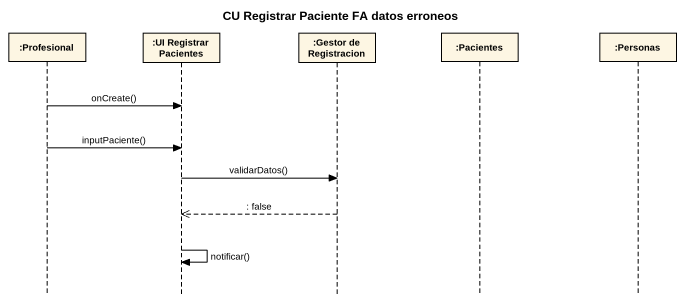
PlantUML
@startuml
title CU Registrar Paciente FA datos erroneos
hide footbox
participant ":Profesional" as Profesional
participant ":UI Registrar Pacientes" as UI_Registrar_Pacientes
participant ":Gestor de Registracion" as Gestor_de_Registracion
participant ":Pacientes" as Pacientes
participant ":Personas" as Personas

Profesional -> UI_Registrar_Pacientes : onCreate()
Profesional -> UI_Registrar_Pacientes : inputPaciente()
UI_Registrar_Pacientes -> Gestor_de_Registracion : validarDatos()
Gestor_de_Registracion -->> UI_Registrar_Pacientes : : false
UI_Registrar_Pacientes -> UI_Registrar_Pacientes : notificar()
@enduml
